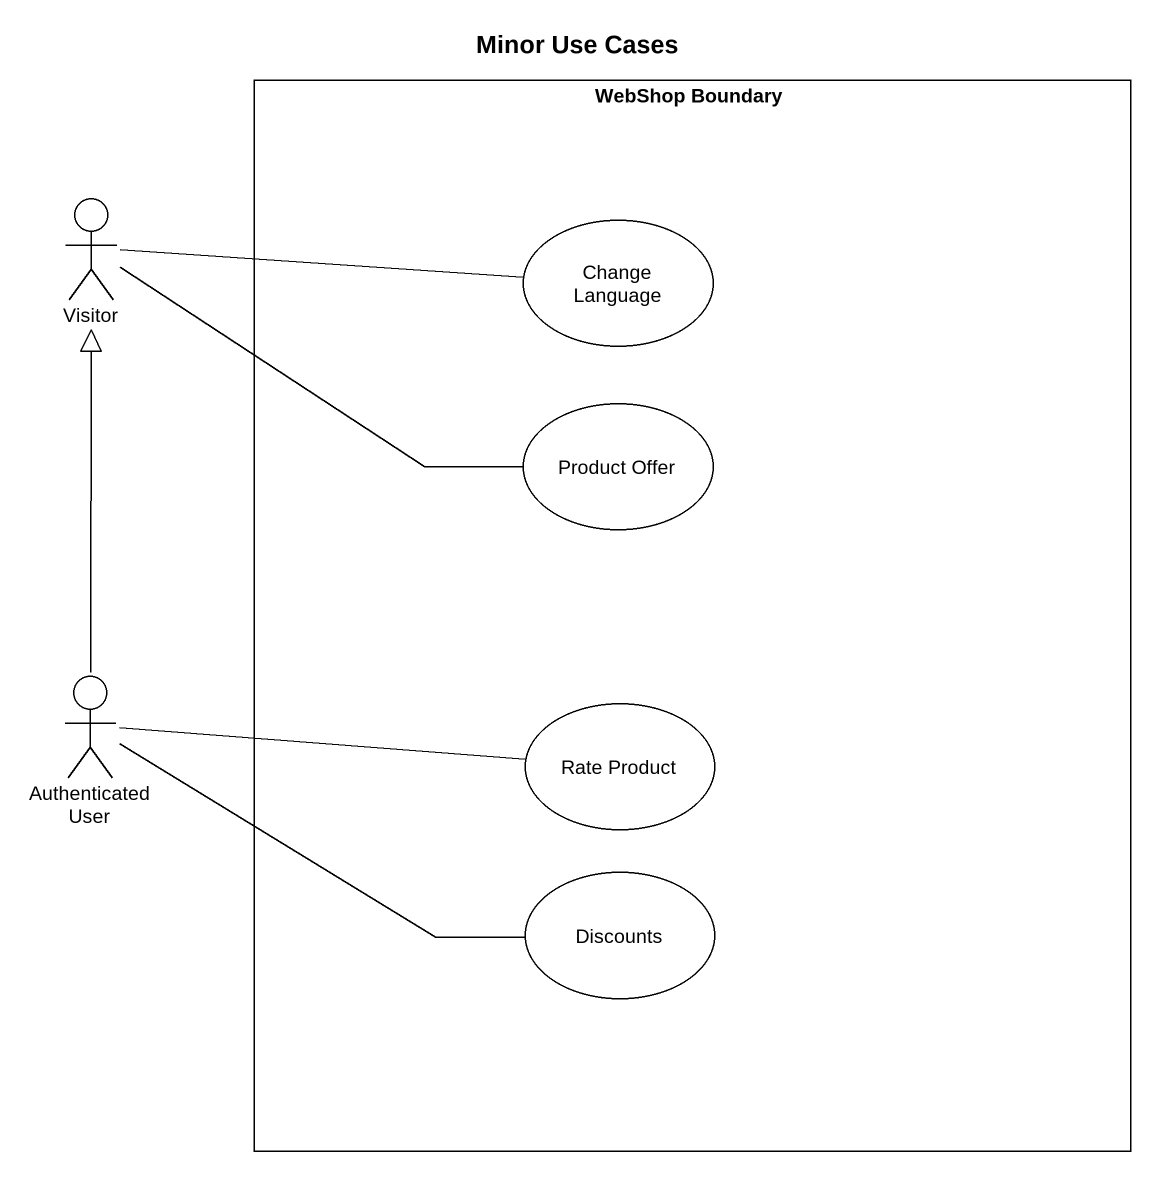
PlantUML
@startuml
title Minor Use Cases
rectangle "WebShop Boundary" as WebShop_Boundary {
  usecase "Change Language" as Change_Language
  usecase "Product Offer" as Product_Offer
  usecase "Rate Product" as Rate_Product
  usecase Discounts
}
actor Visitor
actor "Authenticated User" as Authenticated_User
Visitor -right- Change_Language
Visitor -right- Product_Offer
Authenticated_User -up-|> Visitor
Authenticated_User -right- Rate_Product
Authenticated_User -right- Discounts
@enduml
